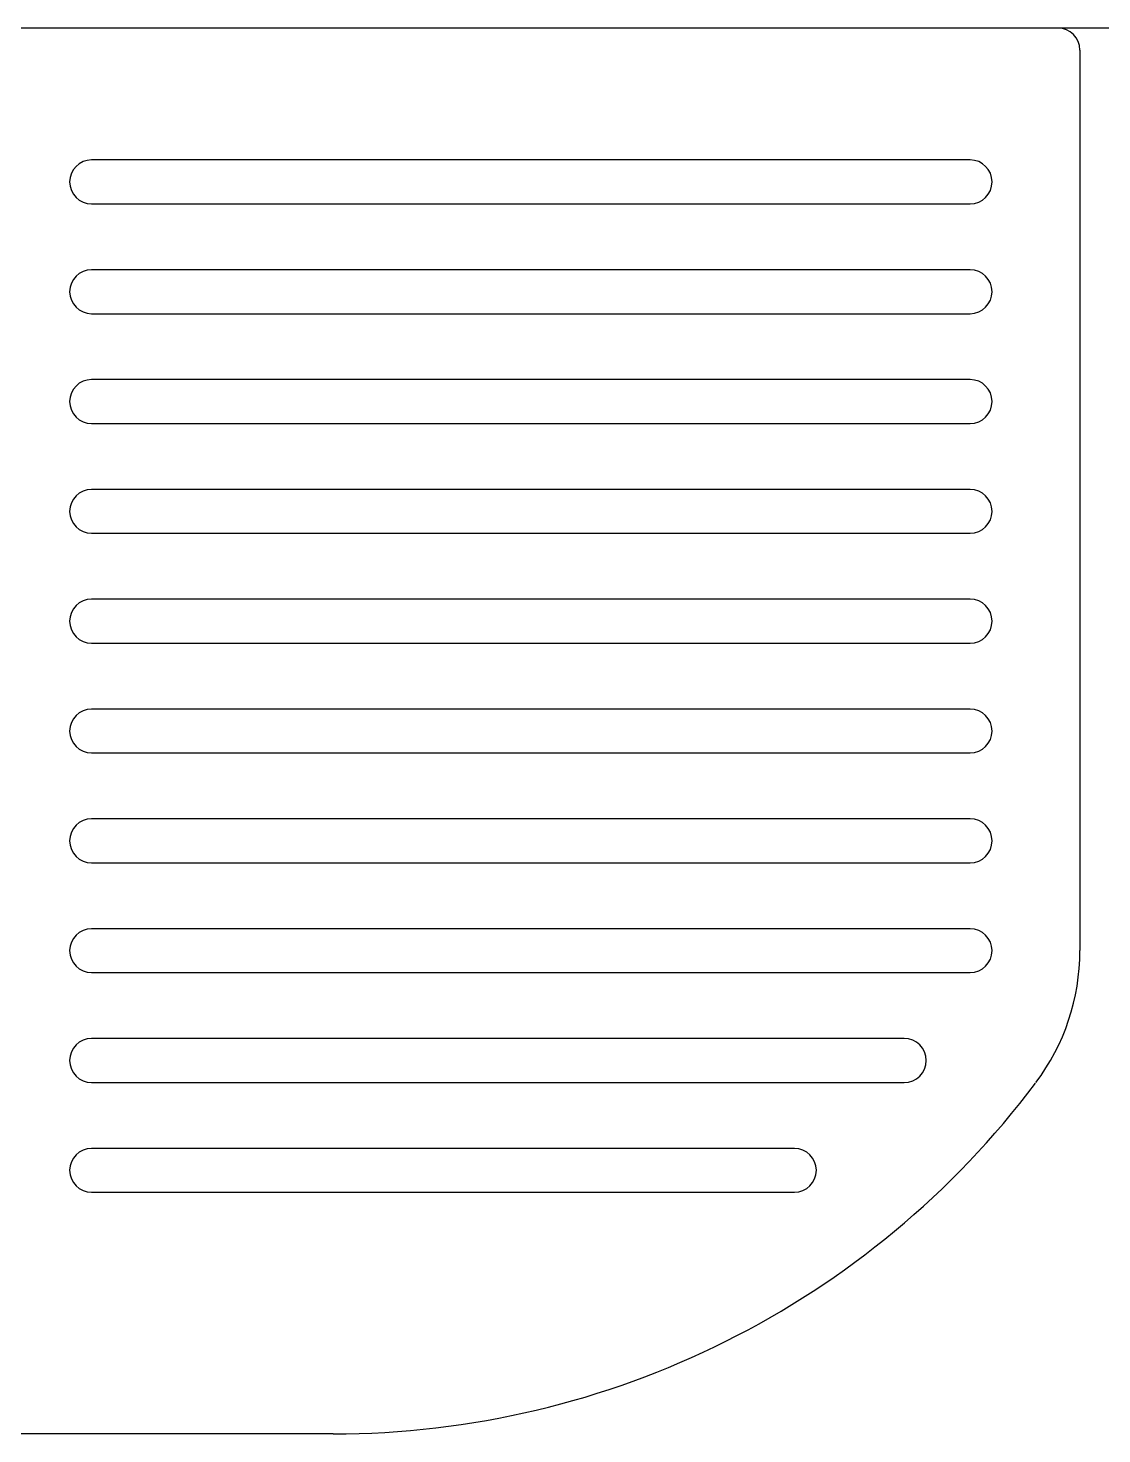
# Model space of a CAD drawing. Header units: millimetres. Extents: x 112 to 1408, y 148 to 1021.
# Drawn here: x 392.6 to 441.5, y 303 to 367 of the extents above; entities that cross this region are included whole.
import ezdxf

# ---------------------------------------------------------------- set-up
doc = ezdxf.new("R2010")
doc.units = ezdxf.units.MM
doc.layers.get('0').update_dxf_attribs({"color": 5, "lineweight": 30})

msp = doc.modelspace()

# ---------------------------------------------------------------- linework, layer by layer
for p, q in [((649.521, 366.999), (232.521, 366.999)), ((439.521, 366.999), (233.521, 366.999)), ((440.521, 365.999), (440.521, 324.999)), ((435.521, 360.999), (395.521, 360.999)), ((394.521, 359.999), (394.521, 359.999)), ((436.521, 359.999), (436.521, 359.999)), ((395.521, 358.999), (435.521, 358.999)), ((435.521, 355.999), (395.521, 355.999)), ((394.521, 354.999), (394.521, 354.999)), ((436.521, 354.999), (436.521, 354.999)), ((395.521, 353.999), (435.521, 353.999)), ((435.521, 350.999), (395.521, 350.999)), ((394.521, 349.999), (394.521, 349.999)), ((436.521, 349.999), (436.521, 349.999)), ((395.521, 348.999), (435.521, 348.999)), ((435.521, 345.999), (395.521, 345.999)), ((394.521, 344.999), (394.521, 344.999)), ((436.521, 344.999), (436.521, 344.999)), ((395.521, 343.999), (435.521, 343.999)), ((435.521, 340.999), (395.521, 340.999)), ((394.521, 339.999), (394.521, 339.999)), ((436.521, 339.999), (436.521, 339.999)), ((395.521, 338.999), (435.521, 338.999)), ((435.521, 335.999), (395.521, 335.999)), ((394.521, 334.999), (394.521, 334.999)), ((436.521, 334.999), (436.521, 334.999)), ((395.521, 333.999), (435.521, 333.999)), ((435.521, 330.999), (395.521, 330.999)), ((394.521, 329.999), (394.521, 329.999)), ((436.521, 329.999), (436.521, 329.999)), ((395.521, 328.999), (435.521, 328.999)), ((435.521, 325.999), (395.521, 325.999)), ((394.521, 324.999), (394.521, 324.999)), ((436.521, 324.999), (436.521, 324.999)), ((395.521, 323.999), (435.521, 323.999)), ((432.521, 320.999), (395.521, 320.999)), ((394.521, 319.999), (394.521, 319.999)), ((433.521, 319.999), (433.521, 319.999)), ((395.521, 318.999), (432.521, 318.999)), ((427.521, 315.999), (395.521, 315.999)), ((394.521, 314.999), (394.521, 314.999)), ((428.521, 314.999), (428.521, 314.999)), ((395.521, 313.999), (427.521, 313.999)), ((406.521, 302.999), (242.521, 302.999))]:
    msp.add_line(p, q)
for centre, radius, start, end in [((439.521, 365.999), 1, 0, 90), ((395.521, 359.999), 1, 90, 180), ((435.521, 359.999), 1, 0, 90), ((395.521, 359.999), 1, 180, 270), ((435.521, 359.999), 1, 270, 0), ((395.521, 354.999), 1, 90, 180), ((435.521, 354.999), 1, 0, 90), ((395.521, 354.999), 1, 180, 270), ((435.521, 354.999), 1, 270, 0), ((395.521, 349.999), 1, 90, 180), ((435.521, 349.999), 1, 0, 90), ((395.521, 349.999), 1, 180, 270), ((435.521, 349.999), 1, 270, 0), ((395.521, 344.999), 1, 90, 180), ((435.521, 344.999), 1, 0, 90), ((395.521, 344.999), 1, 180, 270), ((435.521, 344.999), 1, 270, 0), ((395.521, 339.999), 1, 90, 180), ((435.521, 339.999), 1, 0, 90), ((395.521, 339.999), 1, 180, 270), ((435.521, 339.999), 1, 270, 0), ((395.521, 334.999), 1, 90, 180), ((435.521, 334.999), 1, 0, 90), ((395.521, 334.999), 1, 180, 270), ((435.521, 334.999), 1, 270, 0), ((395.521, 329.999), 1, 90, 180), ((435.521, 329.999), 1, 0, 90), ((395.521, 329.999), 1, 180, 270), ((435.521, 329.999), 1, 270, 0), ((395.521, 324.999), 1, 90, 180), ((435.521, 324.999), 1, 0, 90), ((395.521, 324.999), 1, 180, 270), ((435.521, 324.999), 1, 270, 0), ((430.521, 324.999), 10, 323.08193, 0), ((395.521, 319.999), 1, 90, 180), ((432.521, 319.999), 1, 0, 90), ((395.521, 319.999), 1, 180, 270), ((432.521, 319.999), 1, 270, 0), ((406.521, 342.999), 40, 270, 323.08193), ((395.521, 314.999), 1, 90, 180), ((427.521, 314.999), 1, 0, 90), ((395.521, 314.999), 1, 180, 270), ((427.521, 314.999), 1, 270, 0)]:
    msp.add_arc(centre, radius, start, end)

doc.saveas('drawing.dxf')
